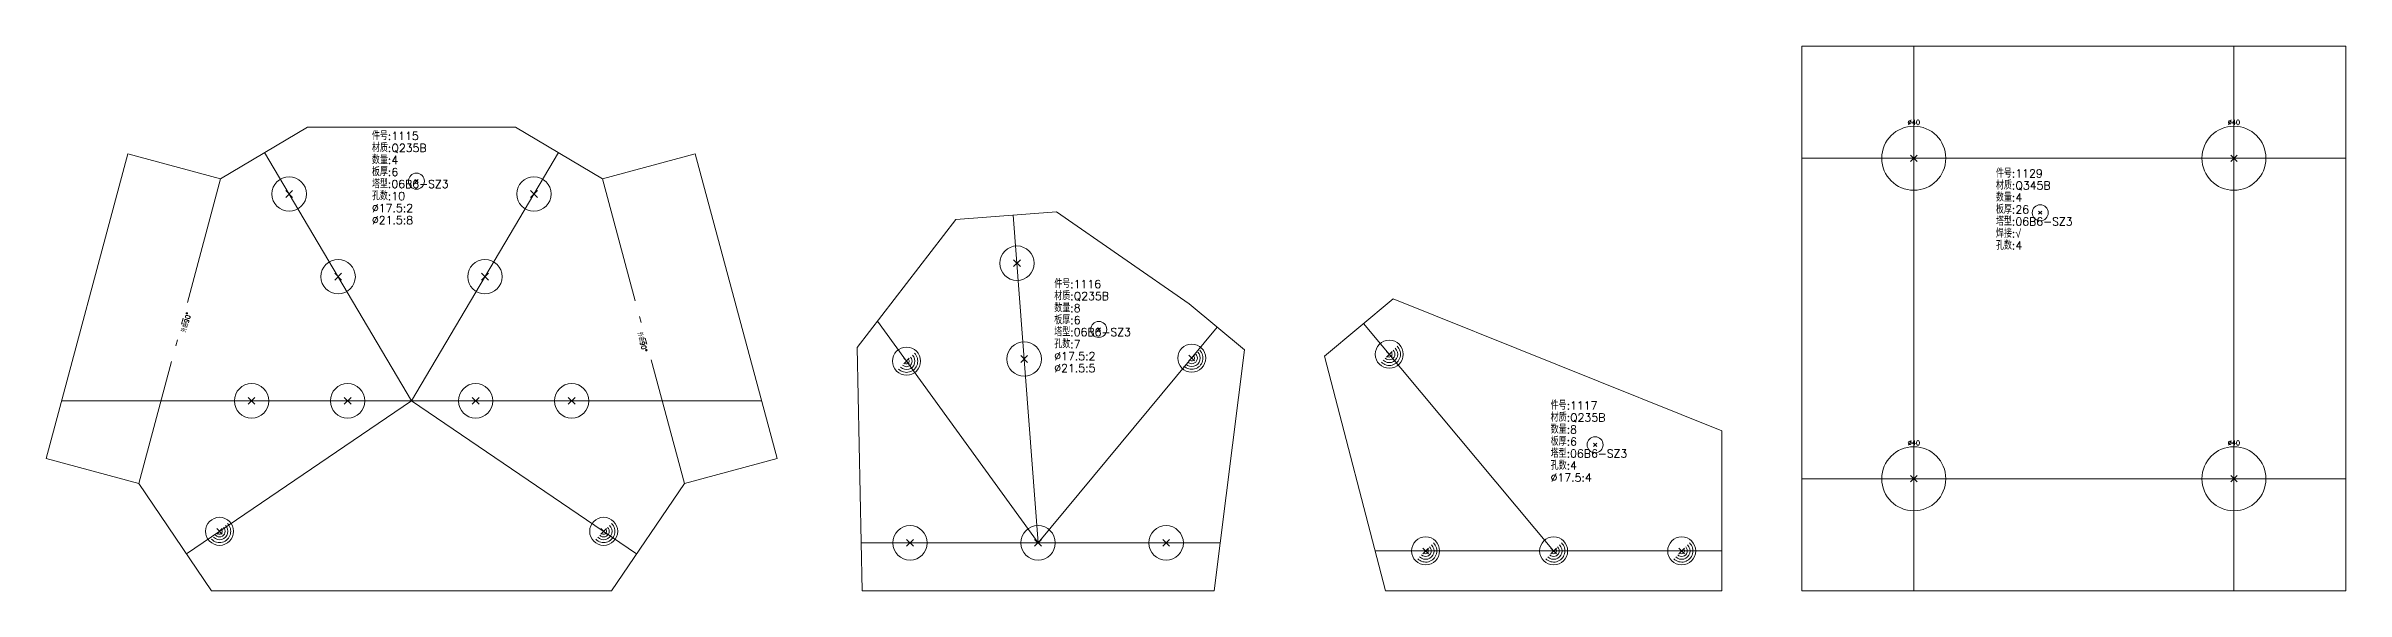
# Model space of a CAD drawing. Extents: x 0 to 24836, y -11 to 587.
# Drawn here: x 21904 to 23341, y 0 to 340 of the extents above; entities that cross this region are included whole.
import ezdxf
from ezdxf.enums import TextEntityAlignment as Align

# ---------------------------------------------------------------- set-up
doc = ezdxf.new("R2010")
doc.units = 0
doc.header["$LTSCALE"] = 20
doc.header["$MEASUREMENT"] = 0
doc.linetypes.add('制弯线', pattern=[5.9, 4, -0.5, 0.2, -0.5, 0.2, -0.5])
for name, color, linetype, lineweight in [('1', 7, 'CONTINUOUS', 25), ('2', 7, 'CONTINUOUS', 25), ('5', 7, 'CONTINUOUS', 25)]:
    doc.layers.add(name, color=color, linetype=linetype, lineweight=lineweight)
doc.styles.get("Standard").update_dxf_attribs({"font": 'simplex', "width": 0.7, "bigfont": 'gbhzfs.shx'})

# ---------------------------------------------------------------- blocks, each defined once
blk = doc.blocks.new('板孔21.5')
at = {"layer": '5', "color": 7, "linetype": 'Continuous', "lineweight": 13}
for p, q in [((-0.2, -0.2), (0.2, 0.2)), ((-0.2, 0.2), (0.2, -0.2))]:
    blk.add_line(p, q, dxfattribs=at)
blk.add_circle((0, 0), 1, dxfattribs=at)
blk = doc.blocks.new('板孔17.5')
at = {"layer": '5', "color": 7, "linetype": 'Continuous', "lineweight": 13}
for p, q in [((-0.2, -0.2), (0.2, 0.2)), ((-0.2, 0.2), (0.2, -0.2))]:
    blk.add_line(p, q, dxfattribs=at)
blk.add_circle((0, 0), 1, dxfattribs=at)
for radius in [0.8, 0.6, 0.4, 0.2]:
    blk.add_arc((0, 0), radius, 225, 45, dxfattribs=at)
blk = doc.blocks.new('板孔默认')
at = {"layer": '5', "color": 7, "linetype": 'Continuous', "lineweight": 13}
for p, q in [((-0.1, -0.1), (0.1, 0.1)), ((0.1, -0.1), (-0.1, 0.1))]:
    blk.add_line(p, q, dxfattribs=at)
blk.add_circle((0, 0), 1, dxfattribs=at)

msp = doc.modelspace()

# ---------------------------------------------------------------- linework, layer by layer
at = {"layer": '1', "color": 7, "linetype": 'Continuous', "lineweight": 18}
for p, q in [((23341.4, 340), (23001.4, 340)), ((23001.4, 340), (23001.4, 0)), ((23341.4, 0), (23341.4, 340)), ((22067.8, 289.3), (22013.6, 257.2)), ((22197.9, 289.3), (22067.8, 289.3)), ((22252.1, 257.2), (22197.9, 289.3)), ((21955.7, 272.8), (21904.5, 82.6)), ((22013.6, 257.2), (21955.7, 272.8)), ((22310, 272.8), (22252.1, 257.2)), ((22361.2, 82.6), (22310, 272.8)), ((22472.9, 231.7), (22411.2, 151.9)), ((22535.7, 236.5), (22472.9, 231.7)), ((22618.6, 179.2), (22535.7, 236.5)), ((22653.2, 150.4), (22618.6, 179.2)), ((22746.1, 182.3), (22703.2, 146.4)), ((22951.4, 100), (22746.1, 182.3)), ((22411.2, 151.9), (22414.3, 0)), ((22634.3, 0), (22653.2, 150.4)), ((22703.2, 146.4), (22741.4, 0)), ((22951.4, 0), (22951.4, 100)), ((21904.5, 82.6), (21962.4, 67)), ((22303.3, 67), (22361.2, 82.6)), ((21962.4, 67), (22007.9, 0)), ((22257.8, 0), (22303.3, 67)), ((22007.9, 0), (22257.8, 0)), ((22414.3, 0), (22634.3, 0)), ((22741.4, 0), (22951.4, 0)), ((23001.4, 0), (23341.4, 0))]:
    msp.add_line(p, q, dxfattribs=at)
at = {"layer": '2', "color": 9, "linetype": 'Continuous', "lineweight": 13}
for p, q in [((23071.4, 0), (23071.4, 340)), ((23271.4, 0), (23271.4, 340)), ((22132.9, 118.6), (22041.1, 273.5)), ((22132.9, 118.6), (22224.6, 273.5)), ((23341.4, 270), (23001.4, 270)), ((22524.3, 30), (22508.8, 234.4)), ((22524.3, 30), (22424, 168.4)), ((22524.3, 30), (22636.2, 164.5)), ((22846.4, 25), (22727.7, 166.9)), ((22351.5, 118.6), (21914.2, 118.6)), ((22132.9, 118.6), (21992.2, 23.2)), ((22132.9, 118.6), (22273.5, 23.2)), ((23341.4, 70), (23001.4, 70)), ((22413.7, 30), (22638, 30)), ((22734.9, 25), (22951.4, 25))]:
    msp.add_line(p, q, dxfattribs=at)
at = {"layer": '2', "color": 190, "linetype": '制弯线', "lineweight": 13}
for p, q in [((22013.6, 257.2), (21962.4, 67)), ((22303.3, 67), (22252.1, 257.2))]:
    msp.add_line(p, q, dxfattribs=at)
at = {"layer": '2', "color": 7, "linetype": 'Continuous', "lineweight": 13}
for p, q in [((22136.9, 256.7), (22134.9, 254.7)), ((22134.9, 256.7), (22136.9, 254.7)), ((23151.4, 237), (23149.4, 235)), ((23149.4, 237), (23151.4, 235)), ((22563.2, 164.2), (22561.2, 162.2)), ((22561.2, 164.2), (22563.2, 162.2)), ((22873.3, 92.2), (22871.3, 90.2)), ((22871.3, 92.2), (22873.3, 90.2))]:
    msp.add_line(p, q, dxfattribs=at)
for centre in [(22135.9, 255.7), (23150.4, 236), (22562.2, 163.2), (22872.3, 91.2)]:
    msp.add_circle(centre, 5, dxfattribs=at)

# ---------------------------------------------------------------- block references
at = {"layer": '1', "color": 7, "linetype": 'Continuous', "lineweight": 13}
for name, p, xscale, yscale, zscale in [('板孔默认', (23071.4, 270), 20, 20, 20), ('板孔默认', (23271.4, 270), 20, 20, 20), ('板孔21.5', (22056.4, 247.7), 10.75, 10.75, 10.75), ('板孔21.5', (22209.3, 247.7), 10.75, 10.75, 10.75), ('板孔21.5', (22087, 196.1), 10.75, 10.75, 10.75), ('板孔21.5', (22178.7, 196.1), 10.75, 10.75, 10.75), ('板孔21.5', (22511.1, 204.5), 10.75, 10.75, 10.75), ('板孔17.5', (22442.1, 143.4), 8.75, 8.75, 8.75), ('板孔21.5', (22515.6, 144.7), 10.75, 10.75, 10.75), ('板孔17.5', (22620.3, 145.3), 8.75, 8.75, 8.75), ('板孔17.5', (22743.7, 147.7), 8.75, 8.75, 8.75), ('板孔21.5', (22032.9, 118.6), 10.75, 10.75, 10.75), ('板孔21.5', (22092.9, 118.6), 10.75, 10.75, 10.75), ('板孔21.5', (22172.9, 118.6), 10.75, 10.75, 10.75), ('板孔21.5', (22232.9, 118.6), 10.75, 10.75, 10.75), ('板孔默认', (23071.4, 70), 20, 20, 20), ('板孔默认', (23271.4, 70), 20, 20, 20), ('板孔17.5', (22012.9, 37.2), 8.75, 8.75, 8.75), ('板孔17.5', (22252.9, 37.2), 8.75, 8.75, 8.75), ('板孔21.5', (22444.3, 30), 10.75, 10.75, 10.75), ('板孔21.5', (22524.3, 30), 10.75, 10.75, 10.75), ('板孔21.5', (22604.3, 30), 10.75, 10.75, 10.75), ('板孔17.5', (22766.4, 25), 8.75, 8.75, 8.75), ('板孔17.5', (22846.4, 25), 8.75, 8.75, 8.75), ('板孔17.5', (22926.4, 25), 8.75, 8.75, 8.75)]:
    msp.add_blockref(name, p, dxfattribs=dict(at, xscale=xscale, yscale=yscale, zscale=zscale))

# ---------------------------------------------------------------- texts
for p in [(23071.4, 290), (23271.4, 290), (23071.4, 90), (23271.4, 90)]:
    msp.add_text('%%c40', height=3, dxfattribs=at).set_placement(p, align=Align.BOTTOM_CENTER)
at = {"layer": '2', "color": 7, "linetype": 'Continuous', "lineweight": 13}
for s, p in [('件号:1115', (22108.1, 279.9)), ('材质:Q235B', (22108.1, 272.4)), ('板厚:6', (22108.1, 257.4)), ('数量:4', (22108.1, 264.9)), ('件号:1129', (23122.7, 256.5)), ('塔型:06B6-SZ3', (22108.1, 249.9)), ('孔数:10', (22108.1, 242.4)), ('材质:Q345B', (23122.7, 249)), ('数量:4', (23122.7, 241.5)), ('%%c17.5:2', (22108.1, 234.9)), ('%%c21.5:8', (22108.1, 227.4)), ('板厚:26', (23122.7, 234)), ('塔型:06B6-SZ3', (23122.7, 226.5)), ('焊接:√', (23122.7, 219)), ('孔数:4', (23122.7, 211.5)), ('材质:Q235B', (22534.4, 180)), ('件号:1116', (22534.4, 187.5)), ('数量:8', (22534.4, 172.5)), ('板厚:6', (22534.4, 165)), ('塔型:06B6-SZ3', (22534.4, 157.5)), ('孔数:7', (22534.4, 150)), ('%%c17.5:2', (22534.4, 142.5)), ('%%c21.5:5', (22534.4, 135)), ('件号:1117', (22844.5, 111.7)), ('材质:Q235B', (22844.5, 104.2)), ('数量:8', (22844.5, 96.7)), ('板厚:6', (22844.5, 89.2)), ('塔型:06B6-SZ3', (22844.5, 81.7)), ('孔数:4', (22844.5, 74.2)), ('%%c17.5:4', (22844.5, 66.7))]:
    msp.add_text(s, height=5, dxfattribs=at).set_placement(p, align=Align.BOTTOM_LEFT)
for rotation, p in [(75, (21992.8, 160.8)), (286, (22272.9, 160.8))]:
    msp.add_text('外曲90%%d', height=3, rotation=rotation, dxfattribs=at).set_placement(p, align=Align.BOTTOM_LEFT)

doc.saveas('drawing.dxf')
